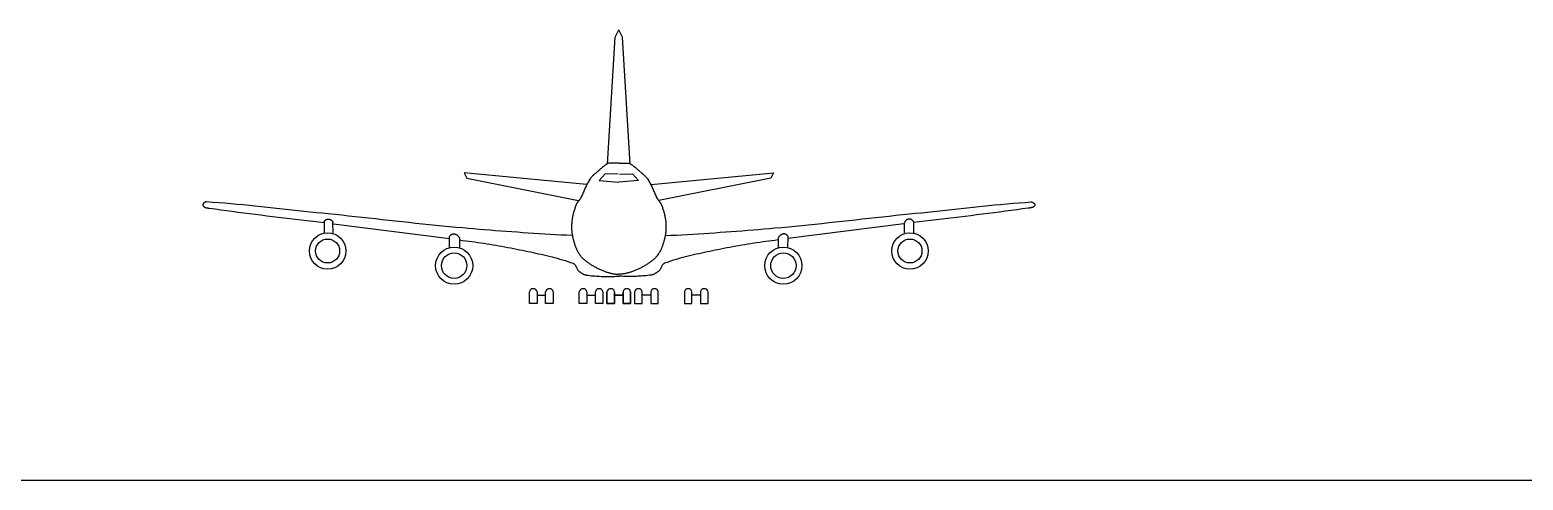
# Model space of a CAD drawing. Header units: millimetres. Extents: x 55820 to 273946, y 267258 to 385604.
# Drawn here: x 117381 to 169851, y 313549 to 329345 of the extents above; entities that cross this region are included whole.
import ezdxf

# ---------------------------------------------------------------- set-up
doc = ezdxf.new("R2010")
doc.units = ezdxf.units.MM
doc.layers.add('www.cad-blocks.net', color=7, linetype='Continuous')

# ---------------------------------------------------------------- blocks, each defined once
blk = doc.blocks.new('A$C13716D10')
at = {"linetype": 'Continuous'}
for p, q in [((28987, 18690), (29239, 19204)), ((29491, 18690), (29239, 19204)), ((28439, 9791), (28987, 18690)), ((30038, 9791), (29491, 18690)), ((27989, 9467), (27963, 9443)), ((28015, 9490), (27989, 9467)), ((28042, 9513), (28015, 9490)), ((28068, 9537), (28042, 9513)), ((28095, 9560), (28068, 9537)), ((28121, 9583), (28095, 9560)), ((28148, 9605), (28121, 9583)), ((28175, 9628), (28148, 9605)), ((28202, 9650), (28175, 9628)), ((28230, 9672), (28202, 9650)), ((28258, 9693), (28230, 9672)), ((28286, 9714), (28258, 9693)), ((28314, 9734), (28286, 9714)), ((28343, 9754), (28314, 9734)), ((28372, 9773), (28343, 9754)), ((28402, 9791), (28372, 9773)), ((28432, 9809), (28402, 9791)), ((28463, 9825), (28432, 9809)), ((28476, 9832), (28463, 9825)), ((28490, 9837), (28476, 9832)), ((28503, 9841), (28490, 9837)), ((28518, 9845), (28503, 9841)), ((28532, 9847), (28518, 9845)), ((28547, 9849), (28532, 9847)), ((28562, 9850), (28547, 9849)), ((28576, 9851), (28562, 9850)), ((28592, 9851), (28576, 9851)), ((28607, 9851), (28592, 9851)), ((28622, 9850), (28607, 9851)), ((28637, 9849), (28622, 9850)), ((28653, 9848), (28637, 9849)), ((28668, 9847), (28653, 9848)), ((28684, 9847), (28668, 9847)), ((28699, 9846), (28684, 9847)), ((28714, 9845), (28699, 9846)), ((28730, 9845), (28714, 9845)), ((28745, 9845), (28730, 9845)), ((28760, 9845), (28745, 9845)), ((28784, 9846), (28760, 9845)), ((28808, 9847), (28784, 9846)), ((28831, 9848), (28808, 9847)), ((28855, 9850), (28831, 9848)), ((28879, 9851), (28855, 9850)), ((28903, 9852), (28879, 9851)), ((28927, 9853), (28903, 9852)), ((28951, 9854), (28927, 9853)), ((28975, 9855), (28951, 9854)), ((28999, 9855), (28975, 9855)), ((29023, 9856), (28999, 9855)), ((29047, 9857), (29023, 9856)), ((29071, 9858), (29047, 9857)), ((29095, 9859), (29071, 9858)), ((29119, 9860), (29095, 9859)), ((29143, 9860), (29119, 9860)), ((29167, 9861), (29143, 9860)), ((29191, 9862), (29167, 9861)), ((29215, 9862), (29191, 9862)), ((29239, 9863), (29215, 9862)), ((29238, 9863), (29262, 9862)), ((29262, 9862), (29286, 9862)), ((29286, 9862), (29310, 9861)), ((29310, 9861), (29334, 9860)), ((29334, 9860), (29358, 9860)), ((29358, 9860), (29382, 9859)), ((29382, 9859), (29406, 9858)), ((29406, 9858), (29430, 9857)), ((29430, 9857), (29454, 9856)), ((29454, 9856), (29478, 9855)), ((29478, 9855), (29502, 9855)), ((29502, 9855), (29526, 9854)), ((29526, 9854), (29550, 9853)), ((29550, 9853), (29574, 9852)), ((29574, 9852), (29598, 9851)), ((29598, 9851), (29622, 9850)), ((29622, 9850), (29646, 9848)), ((29646, 9848), (29670, 9847)), ((29670, 9847), (29694, 9846)), ((29694, 9846), (29718, 9845)), ((29718, 9845), (29733, 9845)), ((29733, 9845), (29748, 9845)), ((29748, 9845), (29763, 9845)), ((29763, 9845), (29779, 9846)), ((29779, 9846), (29794, 9847)), ((29794, 9847), (29809, 9847)), ((29809, 9847), (29825, 9848)), ((29825, 9848), (29840, 9849)), ((29840, 9849), (29856, 9850)), ((29856, 9850), (29871, 9851)), ((29871, 9851), (29886, 9851)), ((29886, 9851), (29901, 9851)), ((29901, 9851), (29916, 9850)), ((29916, 9850), (29931, 9849)), ((29931, 9849), (29946, 9847)), ((29946, 9847), (29960, 9845)), ((29960, 9845), (29974, 9841)), ((29974, 9841), (29988, 9837)), ((29988, 9837), (30002, 9832)), ((30002, 9832), (30015, 9825)), ((30015, 9825), (30046, 9809)), ((30046, 9809), (30076, 9791)), ((30076, 9791), (30106, 9773)), ((30106, 9773), (30135, 9754)), ((30135, 9754), (30164, 9734)), ((30164, 9734), (30192, 9714)), ((30192, 9714), (30220, 9693)), ((30220, 9693), (30248, 9672)), ((30248, 9672), (30275, 9650)), ((30275, 9650), (30303, 9628)), ((30303, 9628), (30330, 9605)), ((30330, 9605), (30356, 9583)), ((30356, 9583), (30383, 9560)), ((30383, 9560), (30410, 9537)), ((30410, 9537), (30436, 9513)), ((30436, 9513), (30462, 9490)), ((30462, 9490), (30489, 9467)), ((30489, 9467), (30515, 9443)), ((26975, 8365), (18376, 9183)), ((18376, 9183), (18555, 8793)), ((18555, 8793), (26416, 7229)), ((27027, 8415), (26993, 8347)), ((27062, 8482), (27027, 8415)), ((27099, 8548), (27062, 8482)), ((27137, 8614), (27099, 8548)), ((27177, 8679), (27137, 8614)), ((27219, 8742), (27177, 8679)), ((27246, 8781), (27219, 8742)), ((27275, 8819), (27246, 8781)), ((27305, 8855), (27275, 8819)), ((27336, 8891), (27305, 8855)), ((27368, 8926), (27336, 8891)), ((27401, 8960), (27368, 8926)), ((27435, 8993), (27401, 8960)), ((27470, 9026), (27435, 8993)), ((27506, 9058), (27470, 9026)), ((27541, 9090), (27506, 9058)), ((27578, 9121), (27541, 9090)), ((27615, 9152), (27578, 9121)), ((27652, 9183), (27615, 9152)), ((27689, 9213), (27652, 9183)), ((27726, 9244), (27689, 9213)), ((27763, 9274), (27726, 9244)), ((27801, 9305), (27763, 9274)), ((27838, 9335), (27801, 9305)), ((27874, 9366), (27838, 9335)), ((28273, 9097), (27857, 8644)), ((27857, 8644), (29225, 8516)), ((27910, 9397), (27874, 9366)), ((27937, 9420), (27910, 9397)), ((27963, 9443), (27937, 9420)), ((29186, 9087), (28273, 9097)), ((30621, 8644), (29252, 8516)), ((29292, 9087), (30205, 9097)), ((30205, 9097), (30621, 8644)), ((30515, 9443), (30541, 9420)), ((30541, 9420), (30567, 9397)), ((30567, 9397), (30604, 9366)), ((30604, 9366), (30640, 9335)), ((30640, 9335), (30677, 9305)), ((30677, 9305), (30714, 9274)), ((30714, 9274), (30751, 9244)), ((30751, 9244), (30789, 9213)), ((30789, 9213), (30826, 9183)), ((30826, 9183), (30863, 9152)), ((30863, 9152), (30900, 9121)), ((30900, 9121), (30936, 9090)), ((30936, 9090), (30972, 9058)), ((30972, 9058), (31008, 9026)), ((31008, 9026), (31042, 8993)), ((31042, 8993), (31076, 8960)), ((31076, 8960), (31109, 8926)), ((31109, 8926), (31142, 8891)), ((31142, 8891), (31173, 8855)), ((31173, 8855), (31203, 8819)), ((31203, 8819), (31232, 8781)), ((31232, 8781), (31259, 8742)), ((31259, 8742), (31301, 8679)), ((31301, 8679), (31341, 8614)), ((31341, 8614), (31379, 8548)), ((31379, 8548), (31416, 8482)), ((31416, 8482), (31451, 8415)), ((31451, 8415), (31485, 8347)), ((31503, 8365), (40101, 9183)), ((39923, 8793), (32062, 7229)), ((40101, 9183), (39923, 8793)), ((26528, 7353), (26513, 7328)), ((26543, 7379), (26528, 7353)), ((26578, 7447), (26543, 7379)), ((26612, 7515), (26578, 7447)), ((26645, 7583), (26612, 7515)), ((26678, 7652), (26645, 7583)), ((26710, 7722), (26678, 7652)), ((26741, 7791), (26710, 7722)), ((26772, 7861), (26741, 7791)), ((26802, 7931), (26772, 7861)), ((26833, 8001), (26802, 7931)), ((26864, 8071), (26833, 8001)), ((26895, 8140), (26864, 8071)), ((26927, 8210), (26895, 8140)), ((26959, 8279), (26927, 8210)), ((26993, 8347), (26959, 8279)), ((31485, 8347), (31518, 8279)), ((31518, 8279), (31551, 8210)), ((31551, 8210), (31582, 8140)), ((31582, 8140), (31614, 8071)), ((31614, 8071), (31645, 8001)), ((31645, 8001), (31675, 7931)), ((31675, 7931), (31706, 7861)), ((31706, 7861), (31737, 7791)), ((31737, 7791), (31768, 7722)), ((31768, 7722), (31800, 7652)), ((31800, 7652), (31832, 7583)), ((31832, 7583), (31865, 7515)), ((31865, 7515), (31900, 7447)), ((31900, 7447), (31935, 7379)), ((31935, 7379), (31950, 7353)), ((31950, 7353), (31965, 7328)), ((1, 6932), (0, 6915)), ((0, 6915), (2, 6898)), ((4, 6950), (1, 6932)), ((2, 6898), (8, 6882)), ((10, 6967), (4, 6950)), ((8, 6882), (20, 6861)), ((19, 6985), (10, 6967)), ((29, 7002), (19, 6985)), ((20, 6861), (33, 6841)), ((42, 7018), (29, 7002)), ((33, 6841), (49, 6823)), ((56, 7034), (42, 7018)), ((49, 6823), (66, 6807)), ((72, 7049), (56, 7034)), ((66, 6807), (85, 6793)), ((89, 7064), (72, 7049)), ((85, 6793), (106, 6780)), ((107, 7077), (89, 7064)), ((106, 6780), (128, 6769)), ((126, 7090), (107, 7077)), ((146, 7101), (126, 7090)), ((128, 6769), (151, 6758)), ((165, 7110), (146, 7101)), ((151, 6758), (175, 6749)), ((185, 7118), (165, 7110)), ((175, 6749), (200, 6741)), ((205, 7124), (185, 7118)), ((200, 6741), (226, 6734)), ((225, 7128), (205, 7124)), ((244, 7131), (225, 7128)), ((226, 6734), (252, 6727)), ((262, 7130), (244, 7131)), ((252, 6727), (279, 6722)), ((691, 7100), (262, 7130)), ((279, 6722), (306, 6717)), ((306, 6717), (333, 6712)), ((333, 6712), (360, 6708)), ((360, 6708), (386, 6705)), ((386, 6705), (413, 6701)), ((413, 6701), (438, 6698)), ((438, 6698), (463, 6695)), ((463, 6695), (866, 6639)), ((1120, 7068), (691, 7100)), ((866, 6639), (1269, 6584)), ((1549, 7034), (1120, 7068)), ((1269, 6584), (1672, 6530)), ((1978, 6997), (1549, 7034)), ((1672, 6530), (2075, 6476)), ((2406, 6959), (1978, 6997)), ((2075, 6476), (2478, 6423)), ((2835, 6919), (2406, 6959)), ((2478, 6423), (2881, 6370)), ((3263, 6878), (2835, 6919)), ((2881, 6370), (3285, 6318)), ((3691, 6835), (3263, 6878)), ((3285, 6318), (3688, 6267)), ((4119, 6791), (3691, 6835)), ((4547, 6747), (4119, 6791)), ((4975, 6701), (4547, 6747)), ((5403, 6655), (4975, 6701)), ((5831, 6609), (5403, 6655)), ((6259, 6563), (5831, 6609)), ((6687, 6516), (6259, 6563)), ((7114, 6470), (6687, 6516)), ((7542, 6424), (7114, 6470)), ((7970, 6378), (7542, 6424)), ((8398, 6334), (7970, 6378)), ((8826, 6290), (8398, 6334)), ((26050, 6346), (26035, 6285)), ((26066, 6406), (26050, 6346)), ((26083, 6466), (26066, 6406)), ((26101, 6526), (26083, 6466)), ((26119, 6585), (26101, 6526)), ((26138, 6645), (26119, 6585)), ((26157, 6704), (26138, 6645)), ((26177, 6763), (26157, 6704)), ((26197, 6822), (26177, 6763)), ((26218, 6880), (26197, 6822)), ((26229, 6908), (26218, 6880)), ((26241, 6935), (26229, 6908)), ((26254, 6961), (26241, 6935)), ((26268, 6987), (26254, 6961)), ((26284, 7012), (26268, 6987)), ((26300, 7037), (26284, 7012)), ((26317, 7062), (26300, 7037)), ((26334, 7086), (26317, 7062)), ((26352, 7110), (26334, 7086)), ((26370, 7134), (26352, 7110)), ((26389, 7158), (26370, 7134)), ((26407, 7182), (26389, 7158)), ((26425, 7206), (26407, 7182)), ((26444, 7230), (26425, 7206)), ((26462, 7254), (26444, 7230)), ((26479, 7278), (26462, 7254)), ((26496, 7303), (26479, 7278)), ((26513, 7328), (26496, 7303)), ((31965, 7328), (31981, 7303)), ((31981, 7303), (31998, 7278)), ((31998, 7278), (32016, 7254)), ((32016, 7254), (32034, 7230)), ((32034, 7230), (32052, 7206)), ((32052, 7206), (32071, 7182)), ((32071, 7182), (32089, 7158)), ((32089, 7158), (32108, 7134)), ((32108, 7134), (32126, 7110)), ((32126, 7110), (32144, 7086)), ((32144, 7086), (32161, 7062)), ((32161, 7062), (32178, 7037)), ((32178, 7037), (32194, 7012)), ((32194, 7012), (32209, 6987)), ((32209, 6987), (32224, 6961)), ((32224, 6961), (32237, 6935)), ((32237, 6935), (32249, 6908)), ((32249, 6908), (32260, 6880)), ((32260, 6880), (32280, 6822)), ((32280, 6822), (32301, 6763)), ((32301, 6763), (32321, 6704)), ((32321, 6704), (32340, 6645)), ((32340, 6645), (32359, 6585)), ((32359, 6585), (32377, 6526)), ((32377, 6526), (32395, 6466)), ((32395, 6466), (32412, 6406)), ((32412, 6406), (32428, 6346)), ((32428, 6346), (32443, 6285)), ((49651, 6290), (50079, 6334)), ((50079, 6334), (50507, 6378)), ((50507, 6378), (50935, 6424)), ((50935, 6424), (51363, 6470)), ((51363, 6470), (51791, 6516)), ((51791, 6516), (52219, 6563)), ((52219, 6563), (52647, 6609)), ((52647, 6609), (53075, 6655)), ((53075, 6655), (53503, 6701)), ((53503, 6701), (53931, 6747)), ((53931, 6747), (54359, 6791)), ((54359, 6791), (54787, 6835)), ((54787, 6835), (55215, 6878)), ((55193, 6318), (54790, 6267)), ((55596, 6370), (55193, 6318)), ((55215, 6878), (55643, 6919)), ((56000, 6423), (55596, 6370)), ((55643, 6919), (56072, 6959)), ((56403, 6476), (56000, 6423)), ((56072, 6959), (56500, 6997)), ((56806, 6530), (56403, 6476)), ((56500, 6997), (56929, 7034)), ((57209, 6584), (56806, 6530)), ((56929, 7034), (57358, 7068)), ((57612, 6639), (57209, 6584)), ((57358, 7068), (57787, 7100)), ((58015, 6695), (57612, 6639)), ((57787, 7100), (58216, 7130)), ((58040, 6698), (58015, 6695)), ((58065, 6701), (58040, 6698)), ((58091, 6705), (58065, 6701)), ((58118, 6708), (58091, 6705)), ((58145, 6712), (58118, 6708)), ((58172, 6717), (58145, 6712)), ((58199, 6722), (58172, 6717)), ((58225, 6727), (58199, 6722)), ((58216, 7130), (58234, 7131)), ((58252, 6734), (58225, 6727)), ((58234, 7131), (58253, 7128)), ((58277, 6741), (58252, 6734)), ((58253, 7128), (58273, 7124)), ((58273, 7124), (58292, 7118)), ((58302, 6749), (58277, 6741)), ((58292, 7118), (58312, 7110)), ((58327, 6758), (58302, 6749)), ((58312, 7110), (58332, 7101)), ((58350, 6769), (58327, 6758)), ((58332, 7101), (58352, 7090)), ((58372, 6780), (58350, 6769)), ((58352, 7090), (58370, 7077)), ((58370, 7077), (58389, 7064)), ((58392, 6793), (58372, 6780)), ((58389, 7064), (58406, 7049)), ((58411, 6807), (58392, 6793)), ((58406, 7049), (58421, 7034)), ((58429, 6823), (58411, 6807)), ((58421, 7034), (58436, 7018)), ((58445, 6841), (58429, 6823)), ((58436, 7018), (58448, 7002)), ((58458, 6861), (58445, 6841)), ((58448, 7002), (58459, 6985)), ((58470, 6882), (58458, 6861)), ((58459, 6985), (58467, 6967)), ((58467, 6967), (58474, 6950)), ((58475, 6898), (58470, 6882)), ((58474, 6950), (58477, 6932)), ((58478, 6915), (58475, 6898)), ((58477, 6932), (58478, 6915)), ((3688, 6267), (4091, 6216)), ((4091, 6216), (4495, 6166)), ((4495, 6166), (4899, 6117)), ((4899, 6117), (5302, 6068)), ((5302, 6068), (5706, 6020)), ((5706, 6020), (6110, 5972)), ((6110, 5972), (6514, 5925)), ((6514, 5925), (6918, 5879)), ((6918, 5879), (7322, 5833)), ((7322, 5833), (7726, 5788)), ((7726, 5788), (8131, 5743)), ((8131, 5743), (8535, 5699)), ((8535, 5762), (8527, 4940)), ((8535, 5762), (8545, 5778)), ((8545, 5778), (8556, 5793)), ((8556, 5793), (8569, 5808)), ((8569, 5808), (8582, 5822)), ((8582, 5822), (8596, 5836)), ((8596, 5836), (8611, 5849)), ((8611, 5849), (8627, 5861)), ((8627, 5861), (8644, 5872)), ((8644, 5872), (8661, 5882)), ((8661, 5882), (8679, 5892)), ((8679, 5892), (8697, 5901)), ((8697, 5901), (8715, 5908)), ((8715, 5908), (8734, 5915)), ((8734, 5915), (8754, 5921)), ((8754, 5921), (8773, 5925)), ((8773, 5925), (8792, 5928)), ((8792, 5928), (8811, 5931)), ((8811, 5931), (8831, 5932)), ((9298, 6241), (8826, 6290)), ((8831, 5932), (8850, 5931)), ((8850, 5931), (8868, 5930)), ((8868, 5930), (8887, 5927)), ((8887, 5927), (8905, 5923)), ((8905, 5923), (8924, 5917)), ((8924, 5917), (8942, 5910)), ((8942, 5910), (8960, 5902)), ((8960, 5902), (8977, 5893)), ((8977, 5893), (8995, 5883)), ((8995, 5883), (9011, 5872)), ((9011, 5872), (9028, 5860)), ((9028, 5860), (9043, 5848)), ((9043, 5848), (9058, 5834)), ((9058, 5834), (9073, 5820)), ((9073, 5820), (9086, 5805)), ((9086, 5805), (9099, 5789)), ((9099, 5789), (9110, 5773)), ((9110, 5773), (9121, 5757)), ((9121, 5757), (9130, 5740)), ((9130, 5740), (9138, 5723)), ((9138, 5723), (9145, 5705)), ((9145, 5705), (9151, 5687)), ((9167, 4956), (9151, 5687)), ((9196, 5601), (17347, 4559)), ((9771, 6192), (9298, 6241)), ((10243, 6142), (9771, 6192)), ((10715, 6091), (10243, 6142)), ((11186, 6040), (10715, 6091)), ((11658, 5989), (11186, 6040)), ((12130, 5937), (11658, 5989)), ((12602, 5885), (12130, 5937)), ((13074, 5833), (12602, 5885)), ((13546, 5782), (13074, 5833)), ((14018, 5730), (13546, 5782)), ((14490, 5679), (14018, 5730)), ((14962, 5629), (14490, 5679)), ((15434, 5579), (14962, 5629)), ((15906, 5530), (15434, 5579)), ((16378, 5483), (15906, 5530)), ((16850, 5436), (16378, 5483)), ((17323, 5390), (16850, 5436)), ((17795, 5346), (17323, 5390)), ((18268, 5303), (17795, 5346)), ((18652, 5269), (18268, 5303)), ((19036, 5236), (18652, 5269)), ((25923, 5498), (25922, 5439)), ((25922, 5439), (25922, 5380)), ((25922, 5380), (25922, 5321)), ((25922, 5321), (25924, 5263)), ((25925, 5556), (25923, 5498)), ((25924, 5263), (25927, 5204)), ((25928, 5615), (25925, 5556)), ((25932, 5673), (25928, 5615)), ((25937, 5735), (25932, 5673)), ((25944, 5797), (25937, 5735)), ((25951, 5858), (25944, 5797)), ((25960, 5920), (25951, 5858)), ((25970, 5981), (25960, 5920)), ((25981, 6042), (25970, 5981)), ((25993, 6103), (25981, 6042)), ((26006, 6164), (25993, 6103)), ((26020, 6225), (26006, 6164)), ((26035, 6285), (26020, 6225)), ((32443, 6285), (32458, 6225)), ((32458, 6225), (32472, 6164)), ((32472, 6164), (32484, 6103)), ((32484, 6103), (32496, 6042)), ((32496, 6042), (32507, 5981)), ((32507, 5981), (32517, 5920)), ((32517, 5920), (32526, 5858)), ((32526, 5858), (32534, 5797)), ((32534, 5797), (32541, 5735)), ((32541, 5735), (32546, 5673)), ((32546, 5673), (32550, 5615)), ((32550, 5615), (32553, 5556)), ((32553, 5263), (32550, 5204)), ((32553, 5556), (32555, 5498)), ((32555, 5321), (32553, 5263)), ((32555, 5498), (32556, 5439)), ((32556, 5380), (32555, 5321)), ((32556, 5439), (32556, 5380)), ((39442, 5236), (39826, 5269)), ((39826, 5269), (40210, 5303)), ((40210, 5303), (40682, 5346)), ((40682, 5346), (41155, 5390)), ((49282, 5601), (41130, 4559)), ((41155, 5390), (41627, 5436)), ((41627, 5436), (42100, 5483)), ((42100, 5483), (42572, 5530)), ((42572, 5530), (43044, 5579)), ((43044, 5579), (43516, 5629)), ((43516, 5629), (43988, 5679)), ((43988, 5679), (44460, 5730)), ((44460, 5730), (44932, 5782)), ((44932, 5782), (45404, 5833)), ((45404, 5833), (45876, 5885)), ((45876, 5885), (46347, 5937)), ((46347, 5937), (46819, 5989)), ((46819, 5989), (47291, 6040)), ((47291, 6040), (47763, 6091)), ((47763, 6091), (48235, 6142)), ((48235, 6142), (48707, 6192)), ((48707, 6192), (49179, 6241)), ((49179, 6241), (49651, 6290)), ((49311, 4956), (49327, 5687)), ((49332, 5705), (49327, 5687)), ((49339, 5723), (49332, 5705)), ((49348, 5740), (49339, 5723)), ((49357, 5757), (49348, 5740)), ((49368, 5773), (49357, 5757)), ((49379, 5789), (49368, 5773)), ((49392, 5805), (49379, 5789)), ((49405, 5820), (49392, 5805)), ((49419, 5834), (49405, 5820)), ((49434, 5848), (49419, 5834)), ((49450, 5860), (49434, 5848)), ((49466, 5872), (49450, 5860)), ((49483, 5883), (49466, 5872)), ((49500, 5893), (49483, 5883)), ((49518, 5902), (49500, 5893)), ((49536, 5910), (49518, 5902)), ((49554, 5917), (49536, 5910)), ((49572, 5923), (49554, 5917)), ((49591, 5927), (49572, 5923)), ((49609, 5930), (49591, 5927)), ((49628, 5931), (49609, 5930)), ((49647, 5932), (49628, 5931)), ((49666, 5931), (49647, 5932)), ((49686, 5928), (49666, 5931)), ((49705, 5925), (49686, 5928)), ((49724, 5921), (49705, 5925)), ((49743, 5915), (49724, 5921)), ((49762, 5908), (49743, 5915)), ((49781, 5901), (49762, 5908)), ((49799, 5892), (49781, 5901)), ((49817, 5882), (49799, 5892)), ((49834, 5872), (49817, 5882)), ((49851, 5861), (49834, 5872)), ((49867, 5849), (49851, 5861)), ((49882, 5836), (49867, 5849)), ((49896, 5822), (49882, 5836)), ((49909, 5808), (49896, 5822)), ((49921, 5793), (49909, 5808)), ((49932, 5778), (49921, 5793)), ((49942, 5762), (49932, 5778)), ((49942, 5762), (49951, 4940)), ((50347, 5743), (49943, 5699)), ((50751, 5788), (50347, 5743)), ((51156, 5833), (50751, 5788)), ((51560, 5879), (51156, 5833)), ((51964, 5925), (51560, 5879)), ((52368, 5972), (51964, 5925)), ((52771, 6020), (52368, 5972)), ((53175, 6068), (52771, 6020)), ((53579, 6117), (53175, 6068)), ((53983, 6166), (53579, 6117)), ((54386, 6216), (53983, 6166)), ((54790, 6267), (54386, 6216)), ((17337, 4690), (17345, 4708)), ((17352, 3937), (17337, 4690)), ((17345, 4708), (17354, 4726)), ((17354, 4726), (17365, 4743)), ((17365, 4743), (17377, 4759)), ((17377, 4759), (17391, 4774)), ((17391, 4774), (17405, 4789)), ((17405, 4789), (17421, 4803)), ((17421, 4803), (17438, 4817)), ((17438, 4817), (17455, 4829)), ((17455, 4829), (17473, 4840)), ((17473, 4840), (17492, 4851)), ((17492, 4851), (17511, 4860)), ((17511, 4860), (17531, 4868)), ((17531, 4868), (17551, 4875)), ((17551, 4875), (17571, 4881)), ((17571, 4881), (17591, 4885)), ((17591, 4885), (17611, 4888)), ((17611, 4888), (17631, 4889)), ((17631, 4889), (17651, 4889)), ((17651, 4889), (17670, 4887)), ((17670, 4887), (17694, 4883)), ((17694, 4883), (17717, 4877)), ((17717, 4877), (17741, 4870)), ((17741, 4870), (17764, 4862)), ((17764, 4862), (17787, 4852)), ((17787, 4852), (17809, 4841)), ((17809, 4841), (17832, 4829)), ((17832, 4829), (17853, 4816)), ((17853, 4816), (17874, 4802)), ((17874, 4802), (17894, 4787)), ((17894, 4787), (17914, 4770)), ((17914, 4770), (17933, 4753)), ((17933, 4753), (17951, 4735)), ((17951, 4735), (17967, 4717)), ((17967, 4717), (17983, 4697)), ((17983, 4697), (17998, 4677)), ((17998, 4677), (18012, 4657)), ((18012, 4657), (18024, 4636)), ((18024, 4636), (18035, 4614)), ((18035, 4614), (18044, 4592)), ((18044, 4592), (18037, 3907)), ((18054, 4461), (18266, 4435)), ((18266, 4435), (18478, 4408)), ((18478, 4408), (18690, 4381)), ((18690, 4381), (18902, 4352)), ((18902, 4352), (19113, 4323)), ((19420, 5204), (19036, 5236)), ((19113, 4323), (19325, 4293)), ((19325, 4293), (19536, 4262)), ((19804, 5173), (19420, 5204)), ((19536, 4262), (19747, 4230)), ((19747, 4230), (19959, 4197)), ((20188, 5142), (19804, 5173)), ((20572, 5112), (20188, 5142)), ((20957, 5082), (20572, 5112)), ((21341, 5054), (20957, 5082)), ((21725, 5026), (21341, 5054)), ((22110, 4999), (21725, 5026)), ((22494, 4972), (22110, 4999)), ((22879, 4947), (22494, 4972)), ((23263, 4922), (22879, 4947)), ((23648, 4898), (23263, 4922)), ((24033, 4874), (23648, 4898)), ((24417, 4852), (24033, 4874)), ((24802, 4830), (24417, 4852)), ((25187, 4808), (24802, 4830)), ((25572, 4788), (25187, 4808)), ((25957, 4768), (25572, 4788)), ((25927, 5204), (25931, 5145)), ((25931, 5145), (25936, 5086)), ((25936, 5086), (25942, 5028)), ((25942, 5028), (25948, 4969)), ((25948, 4969), (25956, 4911)), ((25956, 4911), (25964, 4853)), ((25964, 4853), (25974, 4795)), ((25974, 4795), (25984, 4737)), ((25984, 4737), (25995, 4679)), ((25995, 4679), (26007, 4622)), ((26007, 4622), (26020, 4565)), ((26020, 4565), (26034, 4508)), ((26034, 4508), (26049, 4450)), ((26049, 4450), (26065, 4392)), ((26065, 4392), (26081, 4334)), ((26081, 4334), (26098, 4276)), ((26098, 4276), (26116, 4219)), ((26116, 4219), (26135, 4161)), ((32362, 4219), (32343, 4161)), ((32380, 4276), (32362, 4219)), ((32397, 4334), (32380, 4276)), ((32413, 4392), (32397, 4334)), ((32429, 4450), (32413, 4392)), ((32444, 4508), (32429, 4450)), ((32458, 4565), (32444, 4508)), ((32471, 4622), (32458, 4565)), ((32483, 4679), (32471, 4622)), ((32494, 4737), (32483, 4679)), ((32504, 4795), (32494, 4737)), ((32514, 4853), (32504, 4795)), ((32522, 4911), (32514, 4853)), ((32521, 4768), (32906, 4788)), ((32530, 4969), (32522, 4911)), ((32536, 5028), (32530, 4969)), ((32542, 5086), (32536, 5028)), ((32547, 5145), (32542, 5086)), ((32550, 5204), (32547, 5145)), ((32906, 4788), (33291, 4808)), ((33291, 4808), (33675, 4830)), ((33675, 4830), (34060, 4852)), ((34060, 4852), (34445, 4874)), ((34445, 4874), (34830, 4898)), ((34830, 4898), (35214, 4922)), ((35214, 4922), (35599, 4947)), ((35599, 4947), (35983, 4972)), ((35983, 4972), (36368, 4999)), ((36368, 4999), (36752, 5026)), ((36752, 5026), (37137, 5054)), ((37137, 5054), (37521, 5082)), ((37521, 5082), (37905, 5112)), ((37905, 5112), (38289, 5142)), ((38289, 5142), (38674, 5173)), ((38730, 4230), (38519, 4197)), ((38674, 5173), (39058, 5204)), ((38942, 4262), (38730, 4230)), ((39153, 4293), (38942, 4262)), ((39058, 5204), (39442, 5236)), ((39364, 4323), (39153, 4293)), ((39576, 4352), (39364, 4323)), ((39788, 4381), (39576, 4352)), ((40000, 4408), (39788, 4381)), ((40212, 4435), (40000, 4408)), ((40424, 4461), (40212, 4435)), ((40443, 4614), (40434, 4592)), ((40434, 4592), (40441, 3907)), ((40454, 4636), (40443, 4614)), ((40466, 4657), (40454, 4636)), ((40480, 4677), (40466, 4657)), ((40494, 4697), (40480, 4677)), ((40510, 4717), (40494, 4697)), ((40527, 4735), (40510, 4717)), ((40545, 4753), (40527, 4735)), ((40564, 4770), (40545, 4753)), ((40583, 4787), (40564, 4770)), ((40604, 4802), (40583, 4787)), ((40625, 4816), (40604, 4802)), ((40646, 4829), (40625, 4816)), ((40668, 4841), (40646, 4829)), ((40691, 4852), (40668, 4841)), ((40714, 4862), (40691, 4852)), ((40737, 4870), (40714, 4862)), ((40760, 4877), (40737, 4870)), ((40784, 4883), (40760, 4877)), ((40807, 4887), (40784, 4883)), ((40827, 4889), (40807, 4887)), ((40846, 4889), (40827, 4889)), ((40866, 4888), (40846, 4889)), ((40887, 4885), (40866, 4888)), ((40907, 4881), (40887, 4885)), ((40927, 4875), (40907, 4881)), ((40947, 4868), (40927, 4875)), ((40966, 4860), (40947, 4868)), ((40986, 4851), (40966, 4860)), ((41004, 4840), (40986, 4851)), ((41023, 4829), (41004, 4840)), ((41040, 4817), (41023, 4829)), ((41057, 4803), (41040, 4817)), ((41072, 4789), (41057, 4803)), ((41087, 4774), (41072, 4789)), ((41100, 4759), (41087, 4774)), ((41112, 4743), (41100, 4759)), ((41123, 4726), (41112, 4743)), ((41133, 4708), (41123, 4726)), ((41125, 3937), (41140, 4690)), ((41140, 4690), (41133, 4708)), ((19959, 4197), (20170, 4163)), ((20170, 4163), (20380, 4129)), ((20380, 4129), (20591, 4093)), ((20591, 4093), (20802, 4057)), ((20802, 4057), (21012, 4020)), ((21012, 4020), (21222, 3982)), ((21222, 3982), (21432, 3943)), ((21432, 3943), (21642, 3903)), ((21642, 3903), (21852, 3862)), ((21852, 3862), (22062, 3821)), ((22062, 3821), (22271, 3778)), ((22271, 3778), (22461, 3739)), ((22461, 3739), (22651, 3700)), ((22651, 3700), (22841, 3661)), ((22841, 3661), (23031, 3622)), ((23031, 3622), (23221, 3581)), ((23221, 3581), (23411, 3541)), ((23411, 3541), (23600, 3499)), ((23600, 3499), (23790, 3457)), ((23790, 3457), (23979, 3413)), ((23979, 3413), (24168, 3368)), ((24168, 3368), (24357, 3322)), ((24357, 3322), (24545, 3275)), ((24545, 3275), (24732, 3226)), ((24732, 3226), (24919, 3175)), ((24919, 3175), (25106, 3123)), ((26135, 4161), (26155, 4104)), ((26155, 4104), (26175, 4047)), ((26175, 4047), (26197, 3991)), ((26197, 3991), (26219, 3935)), ((26219, 3935), (26243, 3880)), ((26243, 3880), (26267, 3824)), ((26267, 3824), (26293, 3770)), ((26293, 3770), (26319, 3716)), ((26319, 3716), (26347, 3663)), ((26347, 3663), (26375, 3610)), ((26375, 3610), (26405, 3558)), ((26405, 3558), (26436, 3507)), ((26436, 3507), (26469, 3457)), ((26469, 3457), (26502, 3407)), ((26502, 3407), (26531, 3367)), ((26531, 3367), (26561, 3328)), ((26561, 3328), (26593, 3290)), ((26593, 3290), (26625, 3253)), ((26625, 3253), (26659, 3217)), ((26659, 3217), (26694, 3182)), ((26694, 3182), (26730, 3147)), ((31784, 3182), (31748, 3147)), ((31818, 3217), (31784, 3182)), ((31852, 3253), (31818, 3217)), ((31885, 3290), (31852, 3253)), ((31916, 3328), (31885, 3290)), ((31947, 3367), (31916, 3328)), ((31975, 3407), (31947, 3367)), ((32009, 3457), (31975, 3407)), ((32041, 3507), (32009, 3457)), ((32072, 3558), (32041, 3507)), ((32102, 3610), (32072, 3558)), ((32131, 3663), (32102, 3610)), ((32159, 3716), (32131, 3663)), ((32185, 3770), (32159, 3716)), ((32211, 3824), (32185, 3770)), ((32235, 3880), (32211, 3824)), ((32258, 3935), (32235, 3880)), ((32281, 3991), (32258, 3935)), ((32302, 4047), (32281, 3991)), ((32323, 4104), (32302, 4047)), ((32343, 4161), (32323, 4104)), ((33558, 3175), (33372, 3123)), ((33745, 3226), (33558, 3175)), ((33933, 3275), (33745, 3226)), ((34121, 3322), (33933, 3275)), ((34310, 3368), (34121, 3322)), ((34499, 3413), (34310, 3368)), ((34688, 3457), (34499, 3413)), ((34877, 3499), (34688, 3457)), ((35067, 3541), (34877, 3499)), ((35257, 3581), (35067, 3541)), ((35447, 3622), (35257, 3581)), ((35637, 3661), (35447, 3622)), ((35827, 3700), (35637, 3661)), ((36017, 3739), (35827, 3700)), ((36207, 3778), (36017, 3739)), ((36416, 3821), (36207, 3778)), ((36626, 3862), (36416, 3821)), ((36835, 3903), (36626, 3862)), ((37045, 3943), (36835, 3903)), ((37255, 3982), (37045, 3943)), ((37466, 4020), (37255, 3982)), ((37676, 4057), (37466, 4020)), ((37887, 4093), (37676, 4057)), ((38097, 4129), (37887, 4093)), ((38308, 4163), (38097, 4129)), ((38519, 4197), (38308, 4163)), ((25106, 3123), (25292, 3068)), ((25292, 3068), (25477, 3011)), ((25477, 3011), (25662, 2952)), ((25662, 2952), (25845, 2891)), ((25845, 2891), (26028, 2827)), ((26028, 2827), (26058, 2814)), ((26058, 2814), (26084, 2798)), ((26084, 2798), (26109, 2779)), ((26109, 2779), (26131, 2757)), ((26131, 2757), (26151, 2733)), ((26151, 2733), (26170, 2707)), ((26170, 2707), (26188, 2679)), ((26188, 2679), (26204, 2650)), ((26204, 2650), (26220, 2620)), ((26220, 2620), (26235, 2589)), ((26235, 2589), (26250, 2557)), ((26250, 2557), (26265, 2525)), ((26265, 2525), (26279, 2493)), ((26279, 2493), (26295, 2461)), ((26295, 2461), (26311, 2431)), ((26311, 2431), (26328, 2401)), ((26328, 2401), (26346, 2372)), ((26346, 2372), (26366, 2345)), ((26366, 2345), (26387, 2320)), ((26387, 2320), (26411, 2298)), ((26411, 2298), (26435, 2277)), ((26435, 2277), (26460, 2256)), ((26460, 2256), (26486, 2235)), ((26486, 2235), (26512, 2215)), ((26512, 2215), (26538, 2195)), ((26538, 2195), (26565, 2175)), ((26565, 2175), (26592, 2156)), ((26592, 2156), (26619, 2138)), ((26619, 2138), (26647, 2121)), ((26647, 2121), (26676, 2104)), ((26676, 2104), (26704, 2088)), ((26730, 3147), (26767, 3114)), ((26767, 3114), (26804, 3081)), ((26804, 3081), (26842, 3049)), ((26842, 3049), (26881, 3018)), ((26881, 3018), (26921, 2987)), ((26921, 2987), (26961, 2957)), ((26961, 2957), (27001, 2927)), ((27001, 2927), (27042, 2898)), ((27042, 2898), (27083, 2870)), ((27083, 2870), (27124, 2842)), ((27124, 2842), (27166, 2814)), ((27166, 2814), (27207, 2787)), ((27207, 2787), (27249, 2760)), ((27249, 2760), (27300, 2728)), ((27300, 2728), (27352, 2695)), ((27352, 2695), (27404, 2664)), ((27404, 2664), (27457, 2633)), ((27457, 2633), (27509, 2603)), ((27509, 2603), (27563, 2573)), ((27563, 2573), (27616, 2544)), ((27616, 2544), (27670, 2516)), ((27670, 2516), (27724, 2488)), ((27724, 2488), (27779, 2461)), ((27779, 2461), (27834, 2434)), ((27834, 2434), (27889, 2408)), ((27889, 2408), (27944, 2383)), ((27944, 2383), (28000, 2358)), ((28000, 2358), (28056, 2334)), ((28056, 2334), (28112, 2311)), ((28112, 2311), (28169, 2288)), ((28169, 2288), (28225, 2266)), ((28225, 2266), (28282, 2245)), ((28282, 2245), (28339, 2224)), ((28339, 2224), (28382, 2209)), ((28382, 2209), (28425, 2195)), ((28425, 2195), (28468, 2181)), ((28468, 2181), (28512, 2168)), ((28512, 2168), (28556, 2156)), ((28556, 2156), (28600, 2145)), ((28600, 2145), (28644, 2134)), ((28644, 2134), (28688, 2124)), ((28688, 2124), (28733, 2114)), ((28733, 2114), (28777, 2105)), ((28777, 2105), (28822, 2097)), ((29700, 2105), (29656, 2097)), ((29745, 2114), (29700, 2105)), ((29790, 2124), (29745, 2114)), ((29834, 2134), (29790, 2124)), ((29878, 2145), (29834, 2134)), ((29922, 2156), (29878, 2145)), ((29966, 2168), (29922, 2156)), ((30009, 2181), (29966, 2168)), ((30052, 2195), (30009, 2181)), ((30096, 2209), (30052, 2195)), ((30138, 2224), (30096, 2209)), ((30195, 2245), (30138, 2224)), ((30252, 2266), (30195, 2245)), ((30309, 2288), (30252, 2266)), ((30365, 2311), (30309, 2288)), ((30422, 2334), (30365, 2311)), ((30478, 2358), (30422, 2334)), ((30533, 2383), (30478, 2358)), ((30589, 2408), (30533, 2383)), ((30644, 2434), (30589, 2408)), ((30699, 2461), (30644, 2434)), ((30753, 2488), (30699, 2461)), ((30808, 2516), (30753, 2488)), ((30862, 2544), (30808, 2516)), ((30915, 2573), (30862, 2544)), ((30968, 2603), (30915, 2573)), ((31021, 2633), (30968, 2603)), ((31074, 2664), (31021, 2633)), ((31126, 2695), (31074, 2664)), ((31177, 2728), (31126, 2695)), ((31229, 2760), (31177, 2728)), ((31270, 2787), (31229, 2760)), ((31312, 2814), (31270, 2787)), ((31353, 2842), (31312, 2814)), ((31395, 2870), (31353, 2842)), ((31436, 2898), (31395, 2870)), ((31477, 2927), (31436, 2898)), ((31517, 2957), (31477, 2927)), ((31557, 2987), (31517, 2957)), ((31597, 3018), (31557, 2987)), ((31635, 3049), (31597, 3018)), ((31674, 3081), (31635, 3049)), ((31711, 3114), (31674, 3081)), ((31748, 3147), (31711, 3114)), ((31802, 2104), (31773, 2088)), ((31830, 2121), (31802, 2104)), ((31858, 2138), (31830, 2121)), ((31886, 2156), (31858, 2138)), ((31913, 2175), (31886, 2156)), ((31940, 2195), (31913, 2175)), ((31966, 2215), (31940, 2195)), ((31992, 2235), (31966, 2215)), ((32017, 2256), (31992, 2235)), ((32042, 2277), (32017, 2256)), ((32067, 2298), (32042, 2277)), ((32090, 2320), (32067, 2298)), ((32112, 2345), (32090, 2320)), ((32131, 2372), (32112, 2345)), ((32150, 2401), (32131, 2372)), ((32167, 2431), (32150, 2401)), ((32183, 2461), (32167, 2431)), ((32198, 2493), (32183, 2461)), ((32213, 2525), (32198, 2493)), ((32228, 2557), (32213, 2525)), ((32243, 2589), (32228, 2557)), ((32258, 2620), (32243, 2589)), ((32273, 2650), (32258, 2620)), ((32290, 2679), (32273, 2650)), ((32307, 2707), (32290, 2679)), ((32326, 2733), (32307, 2707)), ((32347, 2757), (32326, 2733)), ((32369, 2779), (32347, 2757)), ((32393, 2798), (32369, 2779)), ((32420, 2814), (32393, 2798)), ((32449, 2827), (32420, 2814)), ((32632, 2891), (32449, 2827)), ((32816, 2952), (32632, 2891)), ((33001, 3011), (32816, 2952)), ((33186, 3068), (33001, 3011)), ((33372, 3123), (33186, 3068)), ((26704, 2088), (26733, 2073)), ((26733, 2073), (26763, 2059)), ((26763, 2059), (26793, 2046)), ((26793, 2046), (26823, 2034)), ((26823, 2034), (26853, 2024)), ((26853, 2024), (26884, 2014)), ((26884, 2014), (26915, 2007)), ((26915, 2007), (26947, 2000)), ((26947, 2000), (26979, 1995)), ((26979, 1995), (27092, 1981)), ((27092, 1981), (27205, 1968)), ((27205, 1968), (27319, 1956)), ((27319, 1956), (27433, 1945)), ((27433, 1945), (27547, 1935)), ((27547, 1935), (27661, 1927)), ((27661, 1927), (27775, 1920)), ((27775, 1920), (27889, 1913)), ((27889, 1913), (28004, 1908)), ((28004, 1908), (28118, 1904)), ((28118, 1904), (28233, 1901)), ((28233, 1901), (28347, 1899)), ((28347, 1899), (28461, 1899)), ((28461, 1899), (28576, 1899)), ((28576, 1899), (28690, 1901)), ((28690, 1901), (28805, 1904)), ((28805, 1904), (28919, 1908)), ((28822, 2097), (28867, 2090)), ((28867, 2090), (28912, 2083)), ((28912, 2083), (28957, 2077)), ((28919, 1908), (29033, 1913)), ((28957, 2077), (29002, 2071)), ((29002, 2071), (29047, 2067)), ((29033, 1913), (29147, 1919)), ((29047, 2067), (29092, 2063)), ((29092, 2063), (29138, 2059)), ((29138, 2059), (29183, 2057)), ((29147, 1919), (29261, 1926)), ((29183, 2057), (29228, 2055)), ((29331, 1919), (29217, 1926)), ((29295, 2057), (29250, 2055)), ((29340, 2059), (29295, 2057)), ((29445, 1913), (29331, 1919)), ((29385, 2063), (29340, 2059)), ((29430, 2067), (29385, 2063)), ((29476, 2071), (29430, 2067)), ((29559, 1908), (29445, 1913)), ((29521, 2077), (29476, 2071)), ((29566, 2083), (29521, 2077)), ((29673, 1904), (29559, 1908)), ((29611, 2090), (29566, 2083)), ((29656, 2097), (29611, 2090)), ((29787, 1901), (29673, 1904)), ((29902, 1899), (29787, 1901)), ((30016, 1899), (29902, 1899)), ((30131, 1899), (30016, 1899)), ((30245, 1901), (30131, 1899)), ((30360, 1904), (30245, 1901)), ((30474, 1908), (30360, 1904)), ((30588, 1913), (30474, 1908)), ((30703, 1920), (30588, 1913)), ((30817, 1927), (30703, 1920)), ((30931, 1935), (30817, 1927)), ((31045, 1945), (30931, 1935)), ((31159, 1956), (31045, 1945)), ((31272, 1968), (31159, 1956)), ((31386, 1981), (31272, 1968)), ((31499, 1995), (31386, 1981)), ((31531, 2000), (31499, 1995)), ((31562, 2007), (31531, 2000)), ((31593, 2014), (31562, 2007)), ((31624, 2024), (31593, 2014)), ((31655, 2034), (31624, 2024)), ((31685, 2046), (31655, 2034)), ((31715, 2059), (31685, 2046)), ((31744, 2073), (31715, 2059)), ((31773, 2088), (31744, 2073)), ((22963, 0), (22963, 821)), ((23496, 821), (23496, 0)), ((23496, 585), (24096, 585)), ((24096, 0), (24096, 821)), ((24630, 821), (24630, 0)), ((26460, 0), (26460, 821)), ((26994, 821), (26994, 0)), ((26994, 585), (27594, 585)), ((27594, 0), (27594, 821)), ((28127, 821), (28127, 0)), ((28405, 0), (28405, 821)), ((28405, 821), (28405, 0)), ((28939, 821), (28939, 0)), ((28939, 0), (28939, 821)), ((28939, 585), (29539, 585)), ((29539, 585), (28939, 585)), ((29539, 0), (29539, 821)), ((29539, 821), (29539, 0)), ((30072, 821), (30072, 0)), ((30072, 0), (30072, 821)), ((30350, 821), (30350, 0)), ((30884, 0), (30884, 821)), ((31484, 585), (30884, 585)), ((31484, 821), (31484, 0)), ((32017, 0), (32017, 821)), ((33848, 821), (33848, 0)), ((34381, 0), (34381, 821)), ((34981, 585), (34381, 585)), ((34981, 821), (34981, 0)), ((35515, 0), (35515, 821)), ((23496, 0), (22963, 0)), ((24630, 0), (24096, 0)), ((26994, 0), (26460, 0)), ((28127, 0), (27594, 0)), ((28939, 0), (28405, 0)), ((28405, 0), (28939, 0)), ((30072, 0), (29539, 0)), ((29539, 0), (30072, 0)), ((30350, 0), (30884, 0)), ((31484, 0), (32017, 0)), ((33848, 0), (34381, 0)), ((34981, 0), (35515, 0))]:
    blk.add_line(p, q, dxfattribs=at)
for centre, radius in [((8777, 3688), 1279), ((8777, 3688), 842), ((49701, 3688), 1279), ((49701, 3688), 842), ((17670, 2661), 1306), ((17670, 2661), 892), ((40807, 2661), 1306), ((40807, 2661), 892)]:
    blk.add_circle(centre, radius, dxfattribs=at)
for centre, start, end in [((23230, 772), 10.27518, 169.72567), ((24363, 772), 10.27518, 169.72567), ((26727, 772), 10.27518, 169.72567), ((27861, 772), 10.27518, 169.72567), ((28672, 772), 10.27518, 169.72567), ((28672, 772), 10.27432, 169.72482), ((29806, 772), 10.27518, 169.72567), ((29806, 772), 10.27432, 169.72482), ((30617, 772), 10.27432, 169.72482), ((31751, 772), 10.27432, 169.72482), ((34115, 772), 10.27432, 169.72482), ((35248, 772), 10.27432, 169.72482)]:
    blk.add_arc(centre, 271, start, end, dxfattribs=at)
blk = doc.blocks.new('FORMAT')
at = {"layer": 'www.cad-blocks.net', "color": 155, "true_color": 0x546d8e}
blk.add_line((65888, 313549), (273946, 313549), dxfattribs=at)

msp = doc.modelspace()

# ---------------------------------------------------------------- block references
msp.add_blockref('FORMAT', (0, 0))
at = {"xscale": 0.5, "yscale": 0.5, "zscale": 0.5}
msp.add_blockref('A$C13716D10', (123455, 319743), dxfattribs=at)

doc.saveas('drawing.dxf')
